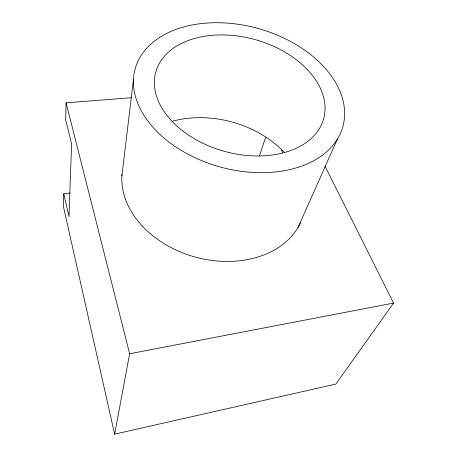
<?xml version="1.0" encoding="UTF-8"?>
<svg xmlns="http://www.w3.org/2000/svg" width="457" height="457" viewBox="0 0 457 457"><rect width="100%" height="100%" fill="white"/><g stroke="black" fill="none" stroke-linecap="round" stroke-linejoin="round"><path stroke-width="0.69" d="M70.127 193.031L63.763 193.774L63.437 206.633L114.627 434.15L335.872 384.074L393.563 303.077L324.95 166.08M131.393 97.735L66.082 102.819L65.648 119.865L71.583 143.784L68.99 216.658L63.763 193.774M121.899 175.842L133.45 79.404M114.627 434.15L129.645 353.747L66.082 102.819M259.473 155.7L265.528 137.551M298.015 227.506L337.363 139.162A107.806 71.8 15.6 0 0 223.085 22.85A107.806 71.8 15.6 0 0 156.54 131.09A107.806 71.8 15.6 0 0 337.363 139.162M129.645 353.747L393.563 303.077M281.495 149.987L282.694 152.575M300.392 223.056A93.319 69.99 15.5 0 1 195.47 257.131A93.319 69.99 15.5 0 1 121.996 174.414M172.58 121.179A93.319 69.99 15.5 0 1 284.003 151.987M172.118 121.413A87.133 57.942 15.6 0 0 318.626 129.845A87.133 57.942 15.6 0 0 228.294 35.12A87.133 57.942 15.6 0 0 172.118 121.413"/></g></svg>
